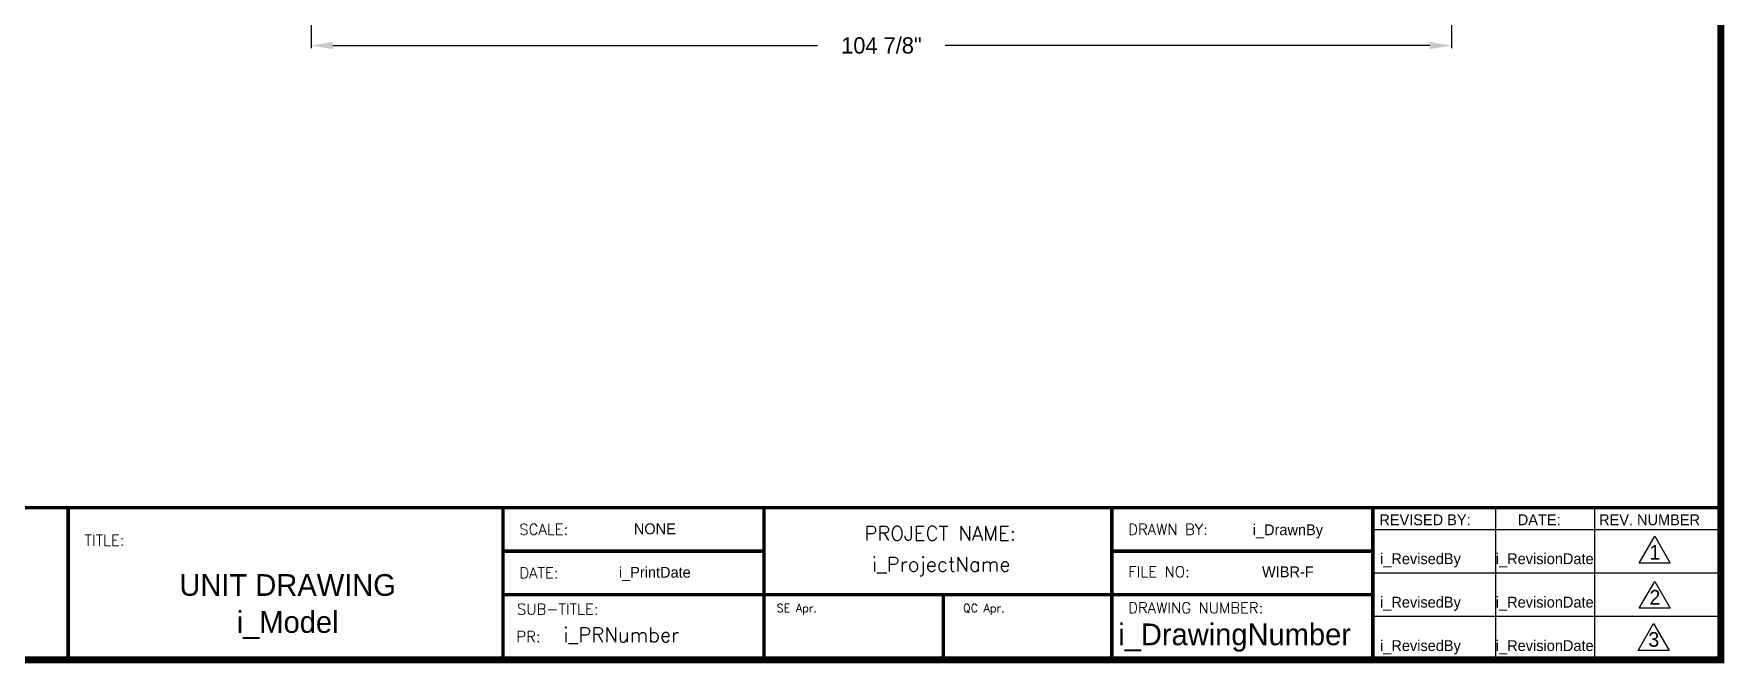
# Model space of a CAD drawing. Extents: x 6 to 271, y -23 to 146.
# Drawn here: x 111.9 to 267.3, y -18.6 to 39.4 of the extents above; entities that cross this region are included whole.
import ezdxf
from ezdxf.enums import TextEntityAlignment as Align

# ---------------------------------------------------------------- set-up
doc = ezdxf.new("R2010")
doc.units = 0
doc.header["$MEASUREMENT"] = 0
doc.layers.get('0').update_dxf_attribs({"linetype": 'CONTINUOUS'})
doc.layers.get('Defpoints').update_dxf_attribs({"linetype": 'CONTINUOUS'})
doc.styles.add('SIMPLEX', font='SIMPLEX')
doc.dimstyles.get("Standard").update_dxf_attribs({"dimtxt": 1.5, "dimasz": 2, "dimexe": 0.25, "dimexo": 0.5, "dimgap": 0.75, "dimtad": 0, "dimtih": 1, "dimtoh": 1, "dimdec": 4, "dimzin": 0, "dimdsep": 46, "dimlunit": 5, "dimtxsty": 'STANDARD', "dimcen": 0.125, "dimclrd": 1, "dimclre": 1, "dimclrt": 1, "dimadec": 0, "dimazin": 0, "dimtfac": 1, "dimtdec": 4, "dimtofl": 0, "dimtmove": 0, "dimatfit": 3, "dimfxl": 1, "dimfrac": 2, "dimtolj": 1, "dimtzin": 0, "dimarcsym": 0})

# ---------------------------------------------------------------- blocks, each defined once
blk = doc.blocks.new('*D32')
at = {"color": 7, "lineweight": -2}
for p, q in [((137.36, 48.49), (137.36, 38.05)), ((242.25, 49.65), (242.25, 38.05)), ((139.36, 38.3), (183.93, 38.3)), ((240.25, 38.3), (195.68, 38.3))]:
    blk.add_line(p, q, dxfattribs=at)
at = {"color": 7}
for points in [[(139.36, 38.63), (139.36, 37.97), (137.36, 38.3)], [(240.25, 38.63), (240.25, 37.97), (242.25, 38.3)]]:
    blk.add_solid(points, dxfattribs=at)
at = {"layer": 'Defpoints', "color": 0}
for p in [(242.25, 50.15), (137.36, 48.99), (242.25, 38.3)]:
    blk.add_point(p, dxfattribs=at)
at = {"color": 7, "insert": (189.81, 38.3), "char_height": 1.5, "attachment_point": 5}
blk.add_mtext('\\A1;104 7/8"', dxfattribs=at)

msp = doc.modelspace()

# ---------------------------------------------------------------- linework, layer by layer
at = {"color": 0}
for p, q in [((115.00735, -18.24898), (115.00735, -4.24912)), ((155.00695, -4.24912), (235.00615, -4.24912)), ((155.00695, -18.24898), (155.00695, -4.24912)), ((179.00671, -4.24912), (179.00671, -18.24898)), ((211.00639, -4.24912), (211.00639, -12.24904)), ((235.00615, -4.24912), (235.00615, -18.24898)), ((235.00615, -4.24912), (267.00583, -4.24912)), ((235.00615, -4.24912), (235.00615, -6.2491)), ((246.29697, -4.24912), (246.29697, -10.24906)), ((255.38999, -4.24912), (255.38999, -10.24906)), ((235.00615, -6.2491), (267.00583, -6.2491)), ((179.00671, -8.24908), (155.00695, -8.24908)), ((211.00639, -8.24908), (235.00615, -8.24908)), ((211.00639, -12.24904), (211.00639, -8.24908)), ((246.29697, -8.24908), (246.29697, -14.24902)), ((255.38999, -8.24908), (255.38999, -14.24902)), ((235.00615, -10.24906), (267.00583, -10.24906)), ((235.00615, -12.24904), (155.00695, -12.24904)), ((195.50654, -12.24904), (195.50654, -18.24898)), ((211.00639, -12.24904), (211.00639, -18.24898)), ((246.29697, -12.24904), (246.29697, -18.24898)), ((255.38999, -12.24904), (255.38999, -18.24898)), ((235.00615, -14.24902), (267.00583, -14.24902)), ((235.00615, -18.24898), (267.00583, -18.24898))]:
    msp.add_line(p, q, dxfattribs=at)
for points, const_width in [([(11.00839, -18.24898), (267.00583, -18.24898), (267.00583, 141.74942), (11.00839, 141.74942), (11.00839, -18.24898)], 0.63999), ([(267.00583, -4.24912), (75.00775, -4.24912), (75.00775, -18.24898)], 0.32), ([(115.00735, -4.24912), (115.00735, -18.24898)], 0.32), ([(155.00695, -4.24912), (155.00695, -18.24898)], 0.32), ([(179.00671, -4.24912), (179.00671, -18.24898)], 0.32), ([(211.00639, -4.24912), (211.00639, -18.24898)], 0.32), ([(235.00615, -18.24898), (235.00615, -4.24912), (267.00583, -4.24912)], 0.32), ([(179.00671, -8.24908), (155.00695, -8.24908)], 0.32), ([(235.00615, -8.24908), (211.00639, -8.24908), (211.00639, -18.24898)], 0.32), ([(235.00615, -12.24904), (155.00695, -12.24904)], 0.32), ([(195.50654, -12.24904), (195.50654, -18.24898)], 0.32)]:
    msp.add_lwpolyline(points, dxfattribs=dict(at, const_width=const_width))
for points in [[(260.94222, -6.88455), (262.36798, -9.35405), (259.51645, -9.35405)], [(260.94222, -11.03486), (262.36798, -13.50435), (259.51645, -13.50435)], [(260.83737, -14.91605), (262.26313, -17.38555), (259.4116, -17.38555)]]:
    msp.add_lwpolyline(points, close=True, dxfattribs=at)
msp.add_point((235.00615, -18.24898), dxfattribs=at)

# ---------------------------------------------------------------- texts
at = {"color": 0, "style": 'SIMPLEX'}
for s, height, p in [('SCALE:', 0.99999, (156.50693, -6.7491)), ('DRAWN BY:', 0.99999, (212.50637, -6.7491)), ('TITLE:', 0.99999, (116.50733, -7.74909)), ('DATE:', 0.99999, (156.50693, -10.74906)), ('FILE NO:', 0.99999, (212.50637, -10.65238)), ('SUB-TITLE:', 0.99999, (156.29024, -14.08915)), ('DRAWING NUMBER:', 0.99999, (212.50637, -13.96772)), ('i_PRNumber', 1.327987, (160.55975, -16.618))]:
    msp.add_text(s, height=height, dxfattribs=at).set_placement(p)
at = {"color": 0}
for s, height, p in [('NONE', 0.99999, (168.9697, -6.69626)), ('i_DrawnBy', 0.99999, (227.19398, -6.78205)), ('1', 1.35154, (260.95552, -9.02329)), ('i_RevisedBy', 0.99999, (239.38829, -9.44688)), ('i_RevisionDate', 0.99999, (250.82045, -9.44688)), ('UNIT DRAWING', 1.99998, (135.19615, -12.36641)), ('i_PrintDate', 0.99999, (168.9697, -10.69622)), ('WIBR-F', 0.99999, (227.19398, -10.65101)), ('i_RevisedBy', 0.99999, (239.38829, -13.44684)), ('i_RevisionDate', 0.99999, (250.82045, -13.44684)), ('2', 1.35154, (260.95552, -13.17359)), ('i_Model', 1.99998, (135.19615, -15.77508)), ('i_DrawingNumber', 1.99998, (222.29665, -16.91083)), ('i_RevisedBy', 0.99999, (239.38829, -17.4468)), ('i_RevisionDate', 0.99999, (250.82045, -17.4468)), ('3', 1.35154, (260.85067, -17.05479))]:
    msp.add_text(s, height=height, dxfattribs=at).set_placement(p, align=Align.CENTER)
at = {"color": 0, "style": 'SIMPLEX'}
for s, p in [('PROJECT NAME:', (195.20741, -7.28234)), ('i_ProjectName', (195.30839, -10.12478))]:
    msp.add_text(s, height=1.3279867, dxfattribs=at).set_placement(p, align=Align.CENTER)
at = {"color": 0}
for s, p in [('REVISED BY:', (235.6064, -5.86122)), ('DATE:', (248.34057, -5.86122)), ('REV. NUMBER', (255.81864, -5.86122))]:
    msp.add_text(s, height=0.99999, dxfattribs=at).set_placement(p)
at = {"color": 0, "lineweight": 30, "style": 'SIMPLEX'}
for s, p in [('SE Apr.', (180.18161, -13.86548)), ('QC Apr.', (197.3109, -13.86548))]:
    msp.add_text(s, height=0.749993, dxfattribs=at).set_placement(p)
at = {"color": 0, "style": 'SIMPLEX'}
msp.add_text('PR:', height=0.99999, dxfattribs=at).set_placement((158.46593, -16.618), align=Align.RIGHT)

# ---------------------------------------------------------------- dimensions: what is measured, and where the dimension line sits
at = {"color": 0}
dim = msp.add_linear_dim(base=(242.25129, 38.29872), p1=(137.35963, 48.99293), p2=(242.25129, 50.14565), dimstyle='Standard', override={"dimpost": '"', "dimclrd": 7, "dimclre": 7, "dimclrt": 7}, dxfattribs=at)
dim.commit()
dim.dimension.update_dxf_attribs({"geometry": '*D32', "text_midpoint": (189.80546, 38.29872)})

doc.saveas('drawing.dxf')
